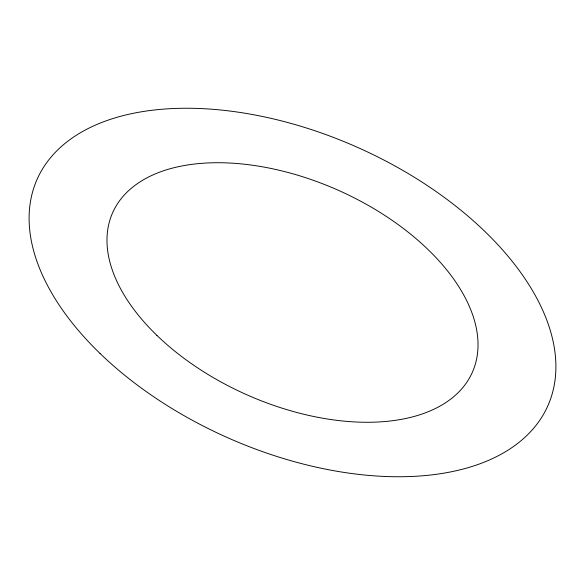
<?xml version="1.0" encoding="UTF-8"?>
<svg xmlns="http://www.w3.org/2000/svg" width="585" height="585" viewBox="0 0 585 585"><rect width="100%" height="100%" fill="white"/><g stroke="black" fill="none" stroke-linecap="round" stroke-linejoin="round"><path stroke-width="0.88" d="M99.991 353.406A279.359 159.032 23.9 0 0 544.452 412.644A279.359 159.032 23.9 0 0 233.064 111.45A279.359 159.032 23.9 0 0 99.991 353.406M156.904 335.395A196.765 112.013 23.9 0 0 469.96 377.128A196.765 112.013 23.9 0 0 250.636 164.977A196.765 112.013 23.9 0 0 156.904 335.395"/></g></svg>
